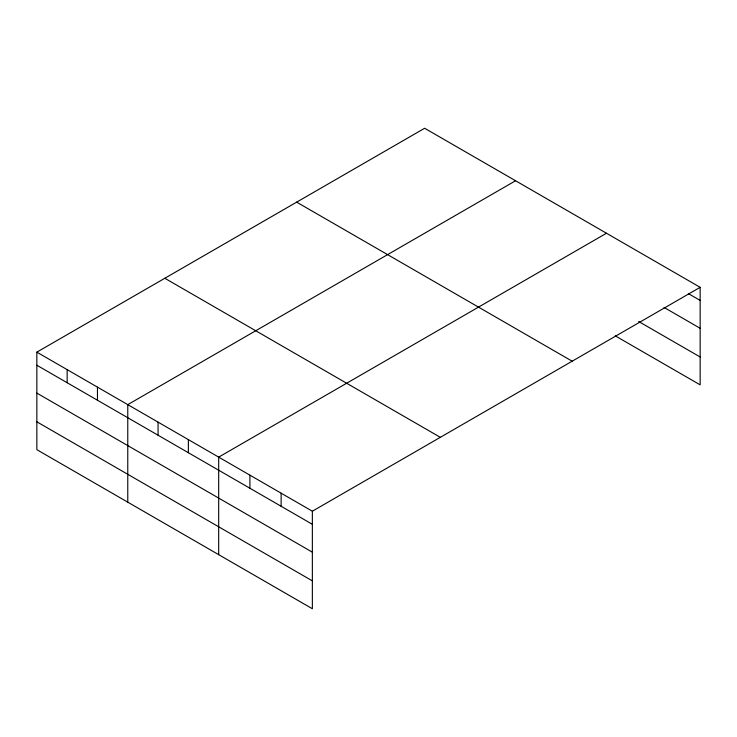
<?xml version="1.0" encoding="UTF-8"?>
<svg xmlns="http://www.w3.org/2000/svg" width="737" height="737" viewBox="0 0 737 737"><rect width="100%" height="100%" fill="white"/><g stroke="black" fill="none" stroke-linecap="round" stroke-linejoin="round"><path stroke-width="1.11" d="M700.15 287.319L312.359 511.211L312.359 608.744L36.85 449.681L36.85 352.148L424.641 128.256L700.15 287.319L700.15 384.852L615.257 335.842M515.559 180.749L127.768 404.641L127.768 502.173M606.477 233.242L218.686 457.133L218.686 554.666M688.441 293.648L700.15 300.41M664.046 307.43L700.15 328.278M638.675 321.498L700.15 356.984M296.67 202.141L572.179 361.204M164.821 278.264L440.33 437.327M36.85 352.148L312.359 511.211M36.85 365.239L312.359 524.302M36.85 393.107L312.359 552.17M36.85 421.813L312.359 580.876M281.129 493.182L281.129 506.273M249.907 475.153L249.907 488.244M188.377 439.63L188.377 452.721M158.068 422.135L158.068 435.226M97.459 387.146L97.459 400.237M67.159 369.642L67.159 382.733"/></g></svg>
